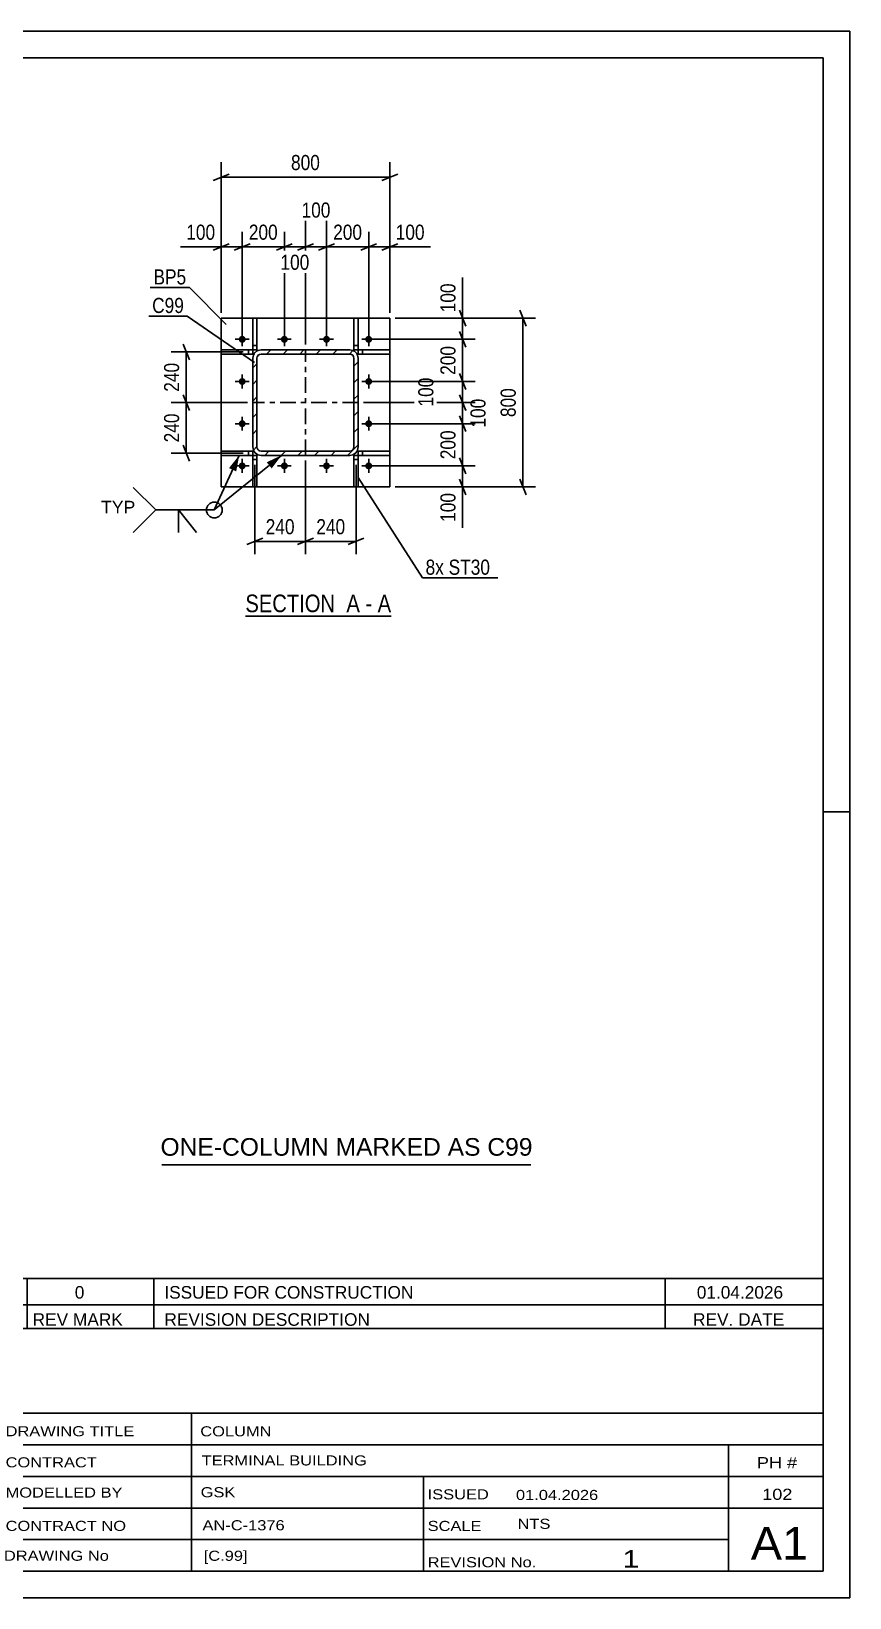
# Model space of a CAD drawing. Header units: millimetres. Extents: x 0 to 420, y 0 to 297.
# Drawn here: x 264.8 to 420, y 0 to 297 of the extents above; entities that cross this region are included whole.
import ezdxf

# ---------------------------------------------------------------- set-up
doc = ezdxf.new("R2010")
doc.units = ezdxf.units.MM
doc.linetypes.add('DXK_LINE_DOT2', pattern=[3.9198, 1.9599, -1.9599])
doc.linetypes.add('DXK_LINE_DOT3', pattern=[5.9187, 2.979, -0.9799, 0.9799, -0.9799])
doc.styles.add('Arial', font='ARIAL.TTF', dxfattribs={"height": 0.2})
doc.styles.add('Arial Narrow', font='ARIALN.TTF', dxfattribs={"height": 0.2})

# ---------------------------------------------------------------- blocks, each defined once
blk = doc.blocks.new('Unknown-762326851-1131')
at = {"color": 5, "linetype": 'Continuous'}
for p, q in [((420, 297), (0, 297)), ((420, 0), (420, 297)), ((415, 292), (5, 292)), ((415, 5), (415, 292)), ((420, 149), (415, 149)), ((5, 5), (415, 5)), ((0, 0), (420, 0))]:
    blk.add_line(p, q, dxfattribs=at)
blk = doc.blocks.new('Unknown-762326851-13 - 1730')
at = {"color": 6, "linetype": 'Continuous'}
blk.add_line((305.37, 186.11), (333.02, 186.11), dxfattribs=at)
at = {"color": 0, "linetype": 'Continuous'}
blk.add_wipeout([(323.48, 186.86), (323.48, 190.36), (305.37, 190.36), (305.37, 186.86)], dxfattribs=at)
at = {"color": 7, "linetype": 'Continuous', "style": 'Arial Narrow'}
blk.add_text('SECTION ', height=3.34, dxfattribs=at).set_placement((305.37, 186.86))
at = {"color": 0, "linetype": 'Continuous'}
blk.add_wipeout([(327.09, 186.86), (327.09, 190.36), (324.53, 190.36), (324.53, 186.86)], dxfattribs=at)
blk.add_wipeout([(329.41, 186.86), (329.41, 190.36), (328.14, 190.36), (328.14, 186.86)], dxfattribs=at)
at = {"color": 7, "linetype": 'Continuous', "style": 'Arial Narrow'}
blk.add_text('A', height=3.34, dxfattribs=at).set_placement((324.53, 186.86))
at = {"color": 0, "linetype": 'Continuous'}
blk.add_wipeout([(333.02, 186.86), (333.02, 190.36), (330.46, 190.36), (330.46, 186.86)], dxfattribs=at)
at = {"color": 7, "linetype": 'Continuous', "style": 'Arial Narrow'}
for s, p in [('A', (330.46, 186.86)), ('-', (328.14, 186.86))]:
    blk.add_text(s, height=3.34, dxfattribs=at).set_placement(p)
blk = doc.blocks.new('Part-762326851-1743 - 1730')
at = {"color": 2, "linetype": 'Continuous'}
for p, q in [((325.96, 210.6), (325.96, 216.6)), ((325.96, 216.6), (326.76, 216.6)), ((326.76, 215.8), (325.96, 215.8)), ((326.76, 210.6), (326.76, 216.6)), ((326.76, 210.6), (325.96, 210.6))]:
    blk.add_line(p, q, dxfattribs=at)
blk = doc.blocks.new('Part-762326851-1748 - 1730')
at = {"color": 2, "linetype": 'Continuous'}
for p, q in [((332.76, 236.6), (326.76, 236.6)), ((326.76, 236.6), (326.76, 235.8)), ((332.76, 235.8), (326.76, 235.8)), ((327.56, 236.6), (327.56, 235.8)), ((332.76, 236.6), (332.76, 235.8))]:
    blk.add_line(p, q, dxfattribs=at)
blk = doc.blocks.new('Bolt-762326851-1733 - 1730')
at = {"linetype": 'Continuous'}
for points in [[(304.76, 237.94, -1), (304.76, 239.26, -1)], [(312.76, 237.94, -1), (312.76, 239.26, -1)], [(320.76, 237.94, -1), (320.76, 239.26, -1)], [(328.76, 237.94, -1), (328.76, 239.26, -1)], [(304.76, 229.94, -1), (304.76, 231.26, -1)], [(328.76, 229.94, -1), (328.76, 231.26, -1)], [(304.76, 221.94, -1), (304.76, 223.26, -1)], [(328.76, 221.94, -1), (328.76, 223.26, -1)], [(304.76, 213.94, -1), (304.76, 215.26, -1)], [(312.76, 213.94, -1), (312.76, 215.26, -1)], [(320.76, 213.94, -1), (320.76, 215.26, -1)], [(328.76, 213.94, -1), (328.76, 215.26, -1)]]:
    blk.add_hatch(color=1, dxfattribs=at).paths.add_polyline_path(points)
at = {"color": 1, "linetype": 'Continuous'}
for p, q in [((306.08, 238.6), (303.44, 238.6)), ((304.76, 237.28), (304.76, 239.92)), ((314.08, 238.6), (311.44, 238.6)), ((312.76, 237.28), (312.76, 239.92)), ((322.08, 238.6), (319.44, 238.6)), ((320.76, 237.28), (320.76, 239.92)), ((330.08, 238.6), (327.44, 238.6)), ((328.76, 237.28), (328.76, 239.92)), ((304.76, 229.28), (304.76, 231.92)), ((328.76, 229.28), (328.76, 231.92)), ((306.08, 230.6), (303.44, 230.6)), ((330.08, 230.6), (327.44, 230.6)), ((304.76, 221.28), (304.76, 223.92)), ((328.76, 221.28), (328.76, 223.92)), ((306.08, 222.6), (303.44, 222.6)), ((330.08, 222.6), (327.44, 222.6)), ((306.08, 214.6), (303.44, 214.6)), ((304.76, 213.28), (304.76, 215.92)), ((314.08, 214.6), (311.44, 214.6)), ((312.76, 213.28), (312.76, 215.92)), ((322.08, 214.6), (319.44, 214.6)), ((320.76, 213.28), (320.76, 215.92)), ((330.08, 214.6), (327.44, 214.6)), ((328.76, 213.28), (328.76, 215.92))]:
    blk.add_line(p, q, dxfattribs=at)
blk = doc.blocks.new('Part-762326851-1758 - 1730')
at = {"color": 2, "linetype": 'Continuous'}
for p, q in [((300.76, 236.6), (306.76, 236.6)), ((300.76, 236.6), (300.76, 235.8)), ((300.76, 235.8), (306.76, 235.8)), ((305.96, 236.6), (305.96, 235.8)), ((306.76, 235.8), (306.76, 236.6))]:
    blk.add_line(p, q, dxfattribs=at)
blk = doc.blocks.new('Part-762326851-1738 - 1730')
at = {"linetype": 'Continuous'}
h = blk.add_hatch(dxfattribs=at)
h.set_pattern_fill('', scale=0.7, style=0, pattern_type=0)
h.set_pattern_definition([(45, (306.8818, 217.5855), (-1.57154, 1.57154), [])])
h.paths.add_polyline_path([(306.76, 218.2), (306.88, 217.59), (307.23, 217.07), (307.75, 216.72), (308.36, 216.6), (325.16, 216.6), (325.77, 216.72), (326.29, 217.07), (326.64, 217.59), (326.76, 218.2), (326.76, 235), (326.64, 235.61), (326.29, 236.13), (325.77, 236.48), (325.16, 236.6), (308.36, 236.6), (307.75, 236.48), (307.23, 236.13), (306.88, 235.61), (306.76, 235)])
h.paths.add_polyline_path([(307.62, 235.3), (307.79, 235.56), (308.05, 235.74), (308.36, 235.8), (325.16, 235.8), (325.47, 235.74), (325.73, 235.56), (325.9, 235.3), (325.96, 235), (325.96, 218.2), (325.9, 217.89), (325.73, 217.63), (325.47, 217.46), (325.16, 217.4), (308.36, 217.4), (308.05, 217.46), (307.79, 217.63), (307.62, 217.89), (307.56, 218.2), (307.56, 235)])
at = {"color": 7, "linetype": 'DXK_LINE_DOT2'}
for p, q in [((306.76, 235), (306.88, 235.61)), ((306.76, 218.2), (306.76, 235)), ((307.62, 235.3), (307.56, 235)), ((307.56, 218.2), (307.56, 235)), ((307.75, 236.48), (308.36, 236.6)), ((308.36, 235.8), (308.05, 235.74)), ((308.36, 236.6), (325.16, 236.6)), ((308.36, 235.8), (325.16, 235.8)), ((325.16, 236.6), (325.77, 236.48)), ((325.47, 235.74), (325.16, 235.8)), ((325.96, 235), (325.9, 235.3)), ((325.96, 218.2), (325.96, 235)), ((326.64, 235.61), (326.76, 235)), ((326.76, 218.2), (326.76, 235)), ((306.88, 217.59), (306.76, 218.2)), ((307.56, 218.2), (307.62, 217.89)), ((308.05, 217.46), (308.36, 217.4)), ((308.36, 217.4), (325.16, 217.4)), ((325.16, 217.4), (325.47, 217.46)), ((325.9, 217.89), (325.96, 218.2)), ((326.76, 218.2), (326.64, 217.59)), ((308.36, 216.6), (307.75, 216.72)), ((308.36, 216.6), (325.16, 216.6)), ((325.77, 216.72), (325.16, 216.6))]:
    blk.add_line(p, q, dxfattribs=at)
at = {"color": 2, "linetype": 'Continuous'}
for p, q in [((306.88, 235.61), (306.76, 235)), ((306.76, 218.2), (306.76, 235)), ((307.56, 235), (307.62, 235.3)), ((307.56, 218.2), (307.56, 235)), ((308.36, 236.6), (307.75, 236.48)), ((308.05, 235.74), (308.36, 235.8)), ((308.36, 236.6), (325.16, 236.6)), ((308.36, 235.8), (325.16, 235.8)), ((325.77, 236.48), (325.16, 236.6)), ((325.16, 235.8), (325.47, 235.74)), ((325.9, 235.3), (325.96, 235)), ((325.96, 218.2), (325.96, 235)), ((326.76, 235), (326.64, 235.61)), ((326.76, 218.2), (326.76, 235)), ((306.76, 218.2), (306.88, 217.59)), ((307.62, 217.89), (307.56, 218.2)), ((308.36, 217.4), (308.05, 217.46)), ((308.36, 217.4), (325.16, 217.4)), ((325.47, 217.46), (325.16, 217.4)), ((325.96, 218.2), (325.9, 217.89)), ((326.64, 217.59), (326.76, 218.2)), ((307.75, 216.72), (308.36, 216.6)), ((308.36, 216.6), (325.16, 216.6)), ((325.16, 216.6), (325.77, 216.72))]:
    blk.add_line(p, q, dxfattribs=at)
at = {"color": 7, "linetype": 'DXK_LINE_DOT3'}
for p, q in [((316.76, 216.6), (316.76, 236.6)), ((326.76, 226.6), (306.76, 226.6))]:
    blk.add_line(p, q, dxfattribs=at)
at = {"color": 7, "linetype": 'DXK_LINE_DOT2'}
for centre, radius, start, end in [((308.36, 235), 1.6, 112.5, 157.5), ((308.36, 235), 0.8, 112.5, 157.5), ((325.16, 235), 0.8, 22.5, 67.5), ((325.16, 235), 1.6, 22.5, 67.5), ((308.36, 218.2), 1.6, 202.5, 247.5), ((308.36, 218.2), 0.8, 202.5, 247.5), ((325.16, 218.2), 0.8, 292.5, 337.5), ((325.16, 218.2), 1.6, 292.5, 337.5)]:
    blk.add_arc(centre, radius, start, end, dxfattribs=at)
at = {"color": 2, "linetype": 'Continuous'}
for centre, radius, start, end in [((308.36, 235), 1.6, 112.5, 157.5), ((308.36, 235), 0.8, 112.5, 157.5), ((325.16, 235), 0.8, 22.5, 67.5), ((325.16, 235), 1.6, 22.5, 67.5), ((308.36, 218.2), 1.6, 202.5, 247.5), ((308.36, 218.2), 0.8, 202.5, 247.5), ((325.16, 218.2), 0.8, 292.5, 337.5), ((325.16, 218.2), 1.6, 292.5, 337.5)]:
    blk.add_arc(centre, radius, start, end, dxfattribs=at)
blk = doc.blocks.new('Part-762326851-1753 - 1730')
at = {"color": 2, "linetype": 'Continuous'}
for p, q in [((306.76, 216.6), (307.56, 216.6)), ((306.76, 210.6), (306.76, 216.6)), ((306.76, 215.8), (307.56, 215.8)), ((307.56, 216.6), (307.56, 210.6)), ((307.56, 210.6), (306.76, 210.6))]:
    blk.add_line(p, q, dxfattribs=at)
blk = doc.blocks.new('Part-762326851-1763 - 1730')
at = {"color": 2, "linetype": 'Continuous'}
for p, q in [((325.96, 242.6), (325.96, 236.6)), ((326.76, 242.6), (325.96, 242.6)), ((326.76, 242.6), (326.76, 236.6)), ((326.76, 237.4), (325.96, 237.4)), ((326.76, 236.6), (325.96, 236.6))]:
    blk.add_line(p, q, dxfattribs=at)
blk = doc.blocks.new('Part-762326851-1768 - 1730')
at = {"color": 2, "linetype": 'Continuous'}
for p, q in [((300.76, 242.6), (306.76, 242.6)), ((300.76, 242.6), (300.76, 236.6)), ((325.96, 242.6), (307.56, 242.6)), ((332.76, 242.6), (326.76, 242.6)), ((332.76, 242.6), (332.76, 236.6)), ((300.76, 235.8), (300.76, 217.4)), ((332.76, 235.8), (332.76, 217.4)), ((300.76, 210.6), (300.76, 216.6)), ((332.76, 210.6), (332.76, 216.6)), ((300.76, 210.6), (306.76, 210.6)), ((325.96, 210.6), (307.56, 210.6)), ((332.76, 210.6), (326.76, 210.6))]:
    blk.add_line(p, q, dxfattribs=at)
at = {"color": 7, "linetype": 'DXK_LINE_DOT2'}
for p, q in [((306.76, 242.6), (307.56, 242.6)), ((326.76, 242.6), (325.96, 242.6)), ((300.76, 236.6), (300.76, 235.8)), ((332.76, 236.6), (332.76, 235.8)), ((300.76, 216.6), (300.76, 217.4)), ((332.76, 216.6), (332.76, 217.4)), ((306.76, 210.6), (307.56, 210.6)), ((326.76, 210.6), (325.96, 210.6))]:
    blk.add_line(p, q, dxfattribs=at)
blk = doc.blocks.new('Part-762326851-1773 - 1730')
at = {"color": 2, "linetype": 'Continuous'}
for p, q in [((300.76, 217.4), (306.76, 217.4)), ((300.76, 216.6), (300.76, 217.4)), ((305.96, 216.6), (305.96, 217.4)), ((306.76, 217.4), (306.76, 216.6)), ((306.76, 216.6), (300.76, 216.6))]:
    blk.add_line(p, q, dxfattribs=at)
blk = doc.blocks.new('Part-762326851-1778 - 1730')
at = {"color": 2, "linetype": 'Continuous'}
for p, q in [((306.76, 242.6), (307.56, 242.6)), ((306.76, 236.6), (306.76, 242.6)), ((307.56, 242.6), (307.56, 236.6)), ((306.76, 237.4), (307.56, 237.4)), ((307.56, 236.6), (306.76, 236.6))]:
    blk.add_line(p, q, dxfattribs=at)
blk = doc.blocks.new('Part-762326851-1783 - 1730')
at = {"color": 2, "linetype": 'Continuous'}
for p, q in [((326.76, 216.6), (326.76, 217.4)), ((326.76, 217.4), (332.76, 217.4)), ((327.56, 216.6), (327.56, 217.4)), ((332.76, 217.4), (332.76, 216.6)), ((332.76, 216.6), (326.76, 216.6))]:
    blk.add_line(p, q, dxfattribs=at)
blk = doc.blocks.new('StraightDimension-762326851-2640 - 1730')
at = {"color": 7, "linetype": 'Continuous'}
for p, q in [((316.76, 237.6), (316.76, 263.18)), ((320.76, 239.6), (320.76, 263.18)), ((315.26, 255.53), (318.26, 256.73)), ((316.76, 256.13), (320.76, 256.13)), ((322.26, 256.73), (319.26, 255.53))]:
    blk.add_line(p, q, dxfattribs=at)
at = {"color": 0}
blk.add_wipeout([(322.1, 261.08), (322.1, 265.28), (315.42, 265.28), (315.42, 261.08)], dxfattribs=at)
at = {"color": 3, "style": 'Arial Narrow'}
blk.add_text('100', height=2.863, dxfattribs=at).set_placement((316.02, 261.68))
blk = doc.blocks.new('StraightDimension-762326851-2576 - 1730')
at = {"color": 7, "linetype": 'Continuous'}
for p, q in [((329.76, 214.6), (348.97, 214.6)), ((345.97, 216.1), (347.17, 213.1)), ((346.57, 210.6), (346.57, 214.6)), ((347.17, 209.1), (345.97, 212.1)), ((333.76, 210.6), (348.97, 210.6))]:
    blk.add_line(p, q, dxfattribs=at)
at = {"color": 0}
blk.add_wipeout([(345.82, 210.07), (341.62, 210.07), (341.62, 203.39), (345.82, 203.39)], dxfattribs=at)
at = {"color": 7, "linetype": 'Continuous'}
blk.add_line((346.57, 210.6), (346.57, 202.86), dxfattribs=at)
blk.add_line((346.57, 210.6), (346.57, 202.86), dxfattribs=at)
at = {"color": 3, "style": 'Arial Narrow'}
blk.add_text('100', height=2.863, rotation=90.0002, dxfattribs=at).set_placement((345.22, 203.99))
blk = doc.blocks.new('StraightDimension-762326851-2642 - 1730')
at = {"color": 7, "linetype": 'Continuous'}
for p, q in [((304.76, 239.6), (304.76, 258.98)), ((312.76, 239.6), (312.76, 258.98)), ((303.26, 255.53), (306.26, 256.73)), ((304.76, 256.13), (312.76, 256.13)), ((314.26, 256.73), (311.26, 255.53))]:
    blk.add_line(p, q, dxfattribs=at)
at = {"color": 0}
blk.add_wipeout([(312.1, 256.88), (312.1, 261.08), (305.42, 261.08), (305.42, 256.88)], dxfattribs=at)
at = {"color": 3, "style": 'Arial Narrow'}
blk.add_text('200', height=2.863, dxfattribs=at).set_placement((306.02, 257.48))
blk = doc.blocks.new('StraightDimension-762326851-2638 - 1730')
at = {"color": 7, "linetype": 'Continuous'}
for p, q in [((328.76, 239.6), (328.76, 258.98)), ((332.76, 243.6), (332.76, 258.98)), ((327.26, 255.53), (330.26, 256.73)), ((328.76, 256.13), (332.76, 256.13)), ((334.26, 256.73), (331.26, 255.53))]:
    blk.add_line(p, q, dxfattribs=at)
at = {"color": 0}
blk.add_wipeout([(339.97, 256.88), (339.97, 261.08), (333.28, 261.08), (333.28, 256.88)], dxfattribs=at)
at = {"color": 7, "linetype": 'Continuous'}
blk.add_line((332.76, 256.13), (340.49, 256.13), dxfattribs=at)
blk.add_line((332.76, 256.13), (340.49, 256.13), dxfattribs=at)
at = {"color": 3, "style": 'Arial Narrow'}
blk.add_text('100', height=2.863, dxfattribs=at).set_placement((333.88, 257.48))
blk = doc.blocks.new('StraightDimension-762326851-2574 - 1730')
at = {"color": 7, "linetype": 'Continuous'}
for p, q in [((327.76, 226.6), (349.42, 226.6)), ((345.97, 228.1), (347.17, 225.1)), ((346.57, 222.6), (346.57, 226.6)), ((347.17, 221.1), (345.97, 224.1)), ((329.76, 222.6), (349.42, 222.6))]:
    blk.add_line(p, q, dxfattribs=at)
at = {"color": 0}
blk.add_wipeout([(351.52, 227.94), (347.32, 227.94), (347.32, 221.26), (351.52, 221.26)], dxfattribs=at)
at = {"color": 3, "style": 'Arial Narrow'}
blk.add_text('100', height=2.863, rotation=90.0002, dxfattribs=at).set_placement((350.92, 221.86))
blk = doc.blocks.new('StraightDimension-762326851-1809 - 1730')
at = {"color": 7, "linetype": 'Continuous'}
for p, q in [((307.16, 214.8), (307.16, 197.89)), ((316.76, 215.6), (316.76, 197.89)), ((305.66, 199.69), (308.66, 200.89)), ((307.16, 200.29), (316.76, 200.29)), ((318.26, 200.89), (315.26, 199.69))]:
    blk.add_line(p, q, dxfattribs=at)
at = {"color": 0}
blk.add_wipeout([(315.3, 201.04), (315.3, 205.24), (308.62, 205.24), (308.62, 201.04)], dxfattribs=at)
at = {"color": 3, "style": 'Arial Narrow'}
blk.add_text('240', height=2.863, dxfattribs=at).set_placement((309.22, 201.64))
blk = doc.blocks.new('StraightDimension-762326851-2573 - 1730')
at = {"color": 7, "linetype": 'Continuous'}
for p, q in [((345.97, 232.1), (347.17, 229.1)), ((329.76, 230.6), (348.97, 230.6)), ((346.57, 226.6), (346.57, 230.6)), ((327.76, 226.6), (348.97, 226.6)), ((347.17, 225.1), (345.97, 228.1))]:
    blk.add_line(p, q, dxfattribs=at)
at = {"color": 0}
blk.add_wipeout([(341.62, 231.94), (337.42, 231.94), (337.42, 225.26), (341.62, 225.26)], dxfattribs=at)
at = {"color": 3, "style": 'Arial Narrow'}
blk.add_text('100', height=2.863, rotation=90.0002, dxfattribs=at).set_placement((341.02, 225.86))
blk = doc.blocks.new('StraightDimension-762326851-1911 - 1730')
at = {"color": 7, "linetype": 'Continuous'}
for p, q in [((300.76, 243.6), (300.76, 272.19)), ((332.76, 243.6), (332.76, 272.19)), ((302.26, 269.94), (299.26, 268.74)), ((300.76, 269.34), (332.76, 269.34)), ((331.26, 268.74), (334.26, 269.94))]:
    blk.add_line(p, q, dxfattribs=at)
at = {"color": 0}
blk.add_wipeout([(320.1, 270.09), (320.1, 274.29), (313.42, 274.29), (313.42, 270.09)], dxfattribs=at)
at = {"color": 3, "style": 'Arial Narrow'}
blk.add_text('800', height=2.863, dxfattribs=at).set_placement((314.02, 270.69))
blk = doc.blocks.new('StraightDimension-762326851-1785 - 1730')
at = {"color": 7, "linetype": 'Continuous'}
for p, q in [((305.76, 226.6), (291.3, 226.6)), ((293.55, 228.1), (294.75, 225.1)), ((294.15, 217), (294.15, 226.6)), ((304.96, 217), (291.3, 217)), ((294.75, 215.5), (293.55, 218.5))]:
    blk.add_line(p, q, dxfattribs=at)
at = {"color": 0}
blk.add_wipeout([(293.4, 225.14), (289.2, 225.14), (289.2, 218.46), (293.4, 218.46)], dxfattribs=at)
at = {"color": 3, "style": 'Arial Narrow'}
blk.add_text('240', height=2.863, rotation=90.0002, dxfattribs=at).set_placement((292.8, 219.06))
blk = doc.blocks.new('StraightDimension-762326851-1922 - 1730')
at = {"color": 7, "linetype": 'Continuous'}
for p, q in [((358.6, 241.1), (357.4, 244.1)), ((333.76, 242.6), (360.4, 242.6)), ((358, 210.6), (358, 242.6)), ((357.4, 212.1), (358.6, 209.1)), ((333.76, 210.6), (360.4, 210.6))]:
    blk.add_line(p, q, dxfattribs=at)
at = {"color": 0}
blk.add_wipeout([(357.25, 229.94), (353.05, 229.94), (353.05, 223.26), (357.25, 223.26)], dxfattribs=at)
at = {"color": 3, "style": 'Arial Narrow'}
blk.add_text('800', height=2.863, rotation=90.0002, dxfattribs=at).set_placement((356.65, 223.86))
blk = doc.blocks.new('StraightDimension-762326851-1794 - 1730')
at = {"color": 7, "linetype": 'Continuous'}
for p, q in [((293.55, 237.7), (294.75, 234.7)), ((304.96, 236.2), (291.3, 236.2)), ((294.15, 226.6), (294.15, 236.2)), ((305.76, 226.6), (291.3, 226.6)), ((294.75, 225.1), (293.55, 228.1))]:
    blk.add_line(p, q, dxfattribs=at)
at = {"color": 0}
blk.add_wipeout([(293.4, 234.74), (289.2, 234.74), (289.2, 228.06), (293.4, 228.06)], dxfattribs=at)
at = {"color": 3, "style": 'Arial Narrow'}
blk.add_text('240', height=2.863, rotation=90.0002, dxfattribs=at).set_placement((292.8, 228.66))
blk = doc.blocks.new('StraightDimension-762326851-1800 - 1730')
at = {"color": 7, "linetype": 'Continuous'}
for p, q in [((316.76, 215.6), (316.76, 197.89)), ((326.36, 214.8), (326.36, 197.89)), ((315.26, 199.69), (318.26, 200.89)), ((316.76, 200.29), (326.36, 200.29)), ((327.86, 200.89), (324.86, 199.69))]:
    blk.add_line(p, q, dxfattribs=at)
at = {"color": 0}
blk.add_wipeout([(324.9, 201.04), (324.9, 205.24), (318.22, 205.24), (318.22, 201.04)], dxfattribs=at)
at = {"color": 3, "style": 'Arial Narrow'}
blk.add_text('240', height=2.863, dxfattribs=at).set_placement((318.82, 201.64))
blk = doc.blocks.new('StraightDimension-762326851-2571 - 1730')
at = {"color": 7, "linetype": 'Continuous'}
for p, q in [((345.97, 244.1), (347.17, 241.1)), ((333.76, 242.6), (348.97, 242.6)), ((346.57, 238.6), (346.57, 242.6)), ((329.76, 238.6), (348.97, 238.6)), ((347.17, 237.1), (345.97, 240.1))]:
    blk.add_line(p, q, dxfattribs=at)
at = {"color": 0}
blk.add_wipeout([(345.82, 249.81), (341.62, 249.81), (341.62, 243.12), (345.82, 243.12)], dxfattribs=at)
at = {"color": 7, "linetype": 'Continuous'}
blk.add_line((346.57, 242.6), (346.57, 250.33), dxfattribs=at)
blk.add_line((346.57, 242.6), (346.57, 250.33), dxfattribs=at)
at = {"color": 3, "style": 'Arial Narrow'}
blk.add_text('100', height=2.863, rotation=90.0002, dxfattribs=at).set_placement((345.22, 243.72))
blk = doc.blocks.new('StraightDimension-762326851-2572 - 1730')
at = {"color": 7, "linetype": 'Continuous'}
for p, q in [((329.76, 238.6), (348.97, 238.6)), ((345.97, 240.1), (347.17, 237.1)), ((346.57, 230.6), (346.57, 238.6)), ((347.17, 229.1), (345.97, 232.1)), ((329.76, 230.6), (348.97, 230.6))]:
    blk.add_line(p, q, dxfattribs=at)
at = {"color": 0}
blk.add_wipeout([(345.82, 237.94), (341.62, 237.94), (341.62, 231.26), (345.82, 231.26)], dxfattribs=at)
at = {"color": 3, "style": 'Arial Narrow'}
blk.add_text('200', height=2.863, rotation=90.0002, dxfattribs=at).set_placement((345.22, 231.86))
blk = doc.blocks.new('StraightDimension-762326851-2639 - 1730')
at = {"color": 7, "linetype": 'Continuous'}
for p, q in [((320.76, 239.6), (320.76, 258.98)), ((328.76, 239.6), (328.76, 258.98)), ((319.26, 255.53), (322.26, 256.73)), ((320.76, 256.13), (328.76, 256.13)), ((330.26, 256.73), (327.26, 255.53))]:
    blk.add_line(p, q, dxfattribs=at)
at = {"color": 0}
blk.add_wipeout([(328.1, 256.88), (328.1, 261.08), (321.42, 261.08), (321.42, 256.88)], dxfattribs=at)
at = {"color": 3, "style": 'Arial Narrow'}
blk.add_text('200', height=2.863, dxfattribs=at).set_placement((322.02, 257.48))
blk = doc.blocks.new('StraightDimension-762326851-2575 - 1730')
at = {"color": 7, "linetype": 'Continuous'}
for p, q in [((345.97, 224.1), (347.17, 221.1)), ((329.76, 222.6), (348.97, 222.6)), ((346.57, 214.6), (346.57, 222.6)), ((329.76, 214.6), (348.97, 214.6)), ((347.17, 213.1), (345.97, 216.1))]:
    blk.add_line(p, q, dxfattribs=at)
at = {"color": 0}
blk.add_wipeout([(345.82, 221.94), (341.62, 221.94), (341.62, 215.26), (345.82, 215.26)], dxfattribs=at)
at = {"color": 3, "style": 'Arial Narrow'}
blk.add_text('200', height=2.863, rotation=90.0002, dxfattribs=at).set_placement((345.22, 215.86))
blk = doc.blocks.new('StraightDimension-762326851-2641 - 1730')
at = {"color": 7, "linetype": 'Continuous'}
for p, q in [((312.76, 239.6), (312.76, 258.53)), ((316.76, 237.6), (316.76, 258.53)), ((311.26, 255.53), (314.26, 256.73)), ((312.76, 256.13), (316.76, 256.13)), ((318.26, 256.73), (315.26, 255.53))]:
    blk.add_line(p, q, dxfattribs=at)
at = {"color": 0}
blk.add_wipeout([(318.1, 251.18), (318.1, 255.38), (311.42, 255.38), (311.42, 251.18)], dxfattribs=at)
at = {"color": 3, "style": 'Arial Narrow'}
blk.add_text('100', height=2.863, dxfattribs=at).set_placement((312.02, 251.78))
blk = doc.blocks.new('StraightDimension-762326851-2643 - 1730')
at = {"color": 7, "linetype": 'Continuous'}
for p, q in [((300.76, 243.6), (300.76, 258.98)), ((304.76, 239.6), (304.76, 258.98)), ((299.26, 255.53), (302.26, 256.73)), ((300.76, 256.13), (304.76, 256.13)), ((306.26, 256.73), (303.26, 255.53))]:
    blk.add_line(p, q, dxfattribs=at)
at = {"color": 0}
blk.add_wipeout([(300.23, 256.88), (300.23, 261.08), (293.55, 261.08), (293.55, 256.88)], dxfattribs=at)
at = {"color": 7, "linetype": 'Continuous'}
blk.add_line((300.76, 256.13), (293.03, 256.13), dxfattribs=at)
blk.add_line((300.76, 256.13), (293.03, 256.13), dxfattribs=at)
at = {"color": 3, "style": 'Arial Narrow'}
blk.add_text('100', height=2.863, dxfattribs=at).set_placement((294.15, 257.48))
blk = doc.blocks.new('Unknown-762326851-3675')
at = {"color": 7, "linetype": 'Continuous'}
for p, q in [((255, 51.05), (255, 5)), ((255, 51.05), (415, 51.05)), ((415, 51), (415, 5)), ((255, 35), (415, 35)), ((295.14, 35), (295.14, 5)), ((255, 29), (415, 29)), ((397, 5.05), (397, 29.05)), ((255, 23), (415, 23)), ((339.14, 23), (339.14, 5)), ((255, 17), (415, 17)), ((255, 11), (397, 11)), ((255, 5), (415, 5))]:
    blk.add_line(p, q, dxfattribs=at)
at = {"color": 7, "style": 'Arial Narrow'}
for s, height, width, p in [('DRAWING TITLE', 1.9089, 1.425378, (259.88, 30.61)), ('COLUMN', 1.909, 1.425378, (296.81, 30.59)), ('TERMINAL BUILDING', 1.9089, 1.425378, (297.06, 25.07)), ('CONTRACT', 1.909, 1.425378, (259.88, 24.71)), ('MODELLED BY', 1.9089, 1.425378, (259.88, 18.98)), ('GSK', 1.909, 1.425378, (296.88, 19.04)), ('ISSUED', 1.909, 1.425378, (339.94, 18.64)), ('01.04.2026', 1.909, 1.425378, (356.69, 18.52)), ('CONTRACT NO', 1.9089, 1.425378, (259.88, 12.66)), ('AN-C-1376', 1.909, 1.425378, (297.23, 12.78)), ('SCALE', 1.909, 1.425378, (339.94, 12.65)), ('A1', 6.204, 1.25, (401.24, 7.2)), ('DRAWING No', 1.909, 1.425378, (259.56, 7)), ('[C.99]', 1.909, 1.425378, (297.46, 6.99)), ('1', 3.34, 1.5, (376.91, 5.68)), ('REVISION No.', 1.9089, 1.425378, (339.94, 5.77))]:
    blk.add_text(s, height=height, dxfattribs=dict(at, width=width)).set_placement(p)
at = {"color": 7, "linetype": 'Continuous', "style": 'Arial Narrow'}
for s, height, width, p in [('PH #', 2.1, 1.42538, (402.4, 24.55)), ('102', 2.1, 1.42538, (403.41, 18.55)), ('NTS', 1.909, 1.425378, (357, 13.05))]:
    blk.add_text(s, height=height, dxfattribs=dict(at, width=width)).set_placement(p)
blk = doc.blocks.new('Unknown-762326851-3676')
at = {"color": 7, "linetype": 'Continuous'}
for p, q in [((255, 60.55), (415, 60.55)), ((415, 60.55), (255, 60.55)), ((255, 60.55), (255, 55.55)), ((264, 60.55), (264, 55.55)), ((288, 60.55), (288, 55.55)), ((385, 60.55), (385, 55.55)), ((415, 60.55), (415, 55.55)), ((255, 55.55), (415, 55.55)), ((255, 55.55), (255, 51.05)), ((255, 55.55), (415, 55.55)), ((264, 55.55), (264, 51.05)), ((288, 55.55), (288, 51.05)), ((385, 55.55), (385, 51.05)), ((415, 55.55), (415, 51.05)), ((415, 51.05), (255, 51.05))]:
    blk.add_line(p, q, dxfattribs=at)
at = {"color": 7, "linetype": 'Continuous', "style": 'Arial Narrow'}
for s, height, width, p in [('1', 2.39, 1.196471, (258.16, 56.7)), ('0', 2.39, 1.196471, (273, 56.7)), ('ISSUED FOR CONSTRUCTION', 2.3861, 1.196471, (290, 56.7)), ('01.04.2026', 2.386, 1.196471, (391, 56.7)), ('No', 2.386, 1.2, (256.54, 51.55)), ('REV MARK', 2.386, 1.2, (265, 51.55)), ('REVISION DESCRIPTION', 2.3861, 1.2, (290, 51.55)), ('REV. DATE', 2.386, 1.2, (390.28, 51.55))]:
    blk.add_text(s, height=height, dxfattribs=dict(at, width=width)).set_placement(p)
blk = doc.blocks.new('Unknown-762326851-3678')
at = {"color": 7, "linetype": 'Continuous'}
blk.add_line((289.5, 82.05), (359.5, 82.05), dxfattribs=at)
at = {"color": 7, "style": 'Arial'}
blk.add_text('ONE-COLUMN MARKED AS C99', height=3.3428, dxfattribs=at).set_placement((289.26, 83.8))
blk = doc.blocks.new('MarkSet-762326851-1982 - 1730')
at = {"color": 0}
blk.add_wipeout([(343.02, 193.96), (343.02, 196.96), (339.55, 196.96), (339.55, 193.96)], dxfattribs=at)
blk.add_wipeout([(343.02, 193.96), (343.02, 196.96), (339.55, 196.96), (339.55, 193.96)], dxfattribs=at)
at = {"color": 30, "linetype": 'Continuous'}
blk.add_line((326.76, 212.4), (338.95, 193.36), dxfattribs=at)
at = {"color": 0}
blk.add_wipeout([(351.78, 193.96), (351.78, 196.96), (343.92, 196.96), (343.92, 193.96)], dxfattribs=at)
blk.add_wipeout([(351.78, 193.96), (351.78, 196.96), (343.92, 196.96), (343.92, 193.96)], dxfattribs=at)
at = {"color": 30, "linetype": 'Continuous'}
blk.add_line((338.95, 193.36), (353.28, 193.36), dxfattribs=at)
at = {"color": 3, "style": 'Arial Narrow'}
for s, p in [('8x', (339.55, 193.96)), ('ST30', (343.92, 193.96))]:
    blk.add_text(s, height=2.863, dxfattribs=at).set_placement(p)
blk = doc.blocks.new('Mark-762326851-1734 - 1730')
at = {"color": 0}
blk.add_wipeout([(293.7, 243.59), (293.7, 246.59), (287.68, 246.59), (287.68, 243.59)], dxfattribs=at)
blk.add_wipeout([(293.7, 243.59), (293.7, 246.59), (287.68, 246.59), (287.68, 243.59)], dxfattribs=at)
at = {"color": 30, "linetype": 'Continuous'}
for p in [(287.08, 242.99), (307.11, 234.19)]:
    blk.add_line(p, (294.3, 242.99), dxfattribs=at)
at = {"color": 3, "style": 'Arial Narrow'}
blk.add_text('C99', height=2.863, dxfattribs=at).set_placement((287.68, 243.59))
blk = doc.blocks.new('Mark-762326851-1764 - 1730')
at = {"color": 0}
blk.add_wipeout([(294.14, 249), (294.14, 252), (287.93, 252), (287.93, 249)], dxfattribs=at)
blk.add_wipeout([(294.14, 249), (294.14, 252), (287.93, 252), (287.93, 249)], dxfattribs=at)
at = {"color": 30, "linetype": 'Continuous'}
for p in [(287.33, 248.4), (301.71, 241.4)]:
    blk.add_line(p, (294.74, 248.4), dxfattribs=at)
at = {"color": 3, "style": 'Arial Narrow'}
blk.add_text('BP5', height=2.863, dxfattribs=at).set_placement((287.93, 249))
blk = doc.blocks.new('WeldMark-762326851-1932 - 1730')
at = {"linetype": 'Continuous'}
for points in [[(302.26, 214.18), (304.19, 216.6), (303.63, 213.56)], [(309.41, 215.29), (312.21, 216.6), (310.35, 214.12)]]:
    blk.add_hatch(color=30, dxfattribs=at).paths.add_polyline_path(points)
at = {"color": 30, "linetype": 'Continuous'}
for p in [(312.21, 216.6), (304.19, 216.6), (288.37, 206.24)]:
    blk.add_line(p, (299.47, 206.24), dxfattribs=at)
at = {"color": 3, "linetype": 'Continuous'}
for q in [(296.09, 201.95), (292.66, 201.95)]:
    blk.add_line((292.66, 206.24), q, dxfattribs=at)
for start, end in [(90, 270), (270, 90)]:
    blk.add_arc((299.47, 206.24), 1.5, start, end, dxfattribs=at)
at = {"color": 0, "linetype": 'Continuous'}
blk.add_wipeout([(284.47, 205.59), (284.47, 208.09), (277.99, 208.09), (277.99, 205.59)], dxfattribs=at)
blk.add_wipeout([(284.47, 205.59), (284.47, 208.09), (277.99, 208.09), (277.99, 205.59)], dxfattribs=at)
at = {"color": 3, "linetype": 'Continuous'}
for q in [(284.09, 210.52), (284.09, 201.95)]:
    blk.add_line((288.37, 206.24), q, dxfattribs=at)
at = {"color": 3, "linetype": 'Continuous', "style": 'Arial'}
blk.add_text('TYP', height=2.388, dxfattribs=at).set_placement((277.99, 205.59))

msp = doc.modelspace()

# ---------------------------------------------------------------- block references
for name in ['Unknown-762326851-1131', 'Part-762326851-1768 - 1730', 'Part-762326851-1778 - 1730', 'Part-762326851-1763 - 1730', 'Bolt-762326851-1733 - 1730', 'Part-762326851-1758 - 1730', 'Part-762326851-1738 - 1730', 'Part-762326851-1748 - 1730', 'Part-762326851-1773 - 1730', 'Part-762326851-1783 - 1730', 'Part-762326851-1753 - 1730', 'Part-762326851-1743 - 1730', 'Unknown-762326851-3678', 'Unknown-762326851-3676', 'Unknown-762326851-3675']:
    msp.add_blockref(name, (0, 0))

# ---------------------------------------------------------------- next in the draw order: block references
for name in ['StraightDimension-762326851-2640 - 1730', 'StraightDimension-762326851-2638 - 1730', 'StraightDimension-762326851-2574 - 1730', 'StraightDimension-762326851-1809 - 1730', 'StraightDimension-762326851-2576 - 1730', 'Unknown-762326851-13 - 1730']:
    msp.add_blockref(name, (0, 0))

# ---------------------------------------------------------------- next in the draw order: block references
for name in ['StraightDimension-762326851-2642 - 1730', 'StraightDimension-762326851-2573 - 1730', 'StraightDimension-762326851-1785 - 1730', 'StraightDimension-762326851-1800 - 1730']:
    msp.add_blockref(name, (0, 0))

# ---------------------------------------------------------------- next in the draw order: block references
for name in ['StraightDimension-762326851-1911 - 1730', 'StraightDimension-762326851-1794 - 1730', 'WeldMark-762326851-1932 - 1730']:
    msp.add_blockref(name, (0, 0))

# ---------------------------------------------------------------- next in the draw order: block references
for name in ['StraightDimension-762326851-2643 - 1730', 'StraightDimension-762326851-1922 - 1730']:
    msp.add_blockref(name, (0, 0))

# ---------------------------------------------------------------- next in the draw order: block references
for name in ['StraightDimension-762326851-2571 - 1730', 'Mark-762326851-1734 - 1730', 'StraightDimension-762326851-2575 - 1730']:
    msp.add_blockref(name, (0, 0))

# ---------------------------------------------------------------- next in the draw order: block references
for name in ['Mark-762326851-1764 - 1730', 'StraightDimension-762326851-2572 - 1730', 'MarkSet-762326851-1982 - 1730']:
    msp.add_blockref(name, (0, 0))

# ---------------------------------------------------------------- next in the draw order: block references
msp.add_blockref('StraightDimension-762326851-2639 - 1730', (0, 0))

# ---------------------------------------------------------------- next in the draw order: block references
msp.add_blockref('StraightDimension-762326851-2641 - 1730', (0, 0))

doc.saveas('drawing.dxf')
